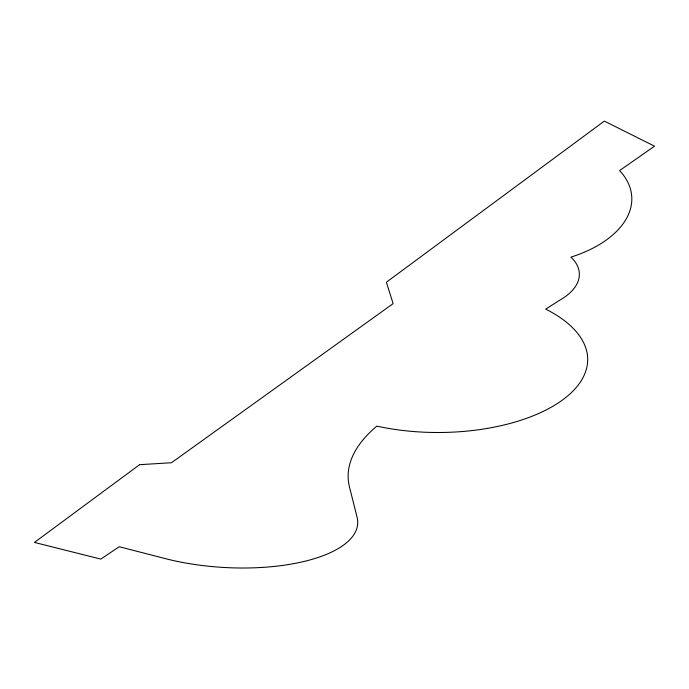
<?xml version="1.0" encoding="UTF-8"?>
<svg xmlns="http://www.w3.org/2000/svg" width="689" height="689" viewBox="0 0 689 689"><rect width="100%" height="100%" fill="white"/><g stroke="black" fill="none" stroke-linecap="round" stroke-linejoin="round"><path stroke-width="1.03" d="M139.6 464.679L34.45 542.424L100.801 559.098L119.257 546.747L167.539 559.175A131.513 51.692 3.4 0 0 300.878 562.181A131.513 51.692 3.4 0 0 357.066 517.172L349.512 487.132A253.974 105.968 -2.6 0 1 376.831 426.121A149.082 72.621 -0.2 0 0 560.433 401.472A149.082 72.621 -0.2 0 0 545.697 309.128L564.653 297.097A67.005 35.776 -2.2 0 0 570.914 257.135A108.716 62.432 -2.9 0 0 619.609 170.562L654.55 146.189L604.331 121.1L386.374 282.232L393.118 303.625L171.475 462.741L139.6 464.679"/></g></svg>
